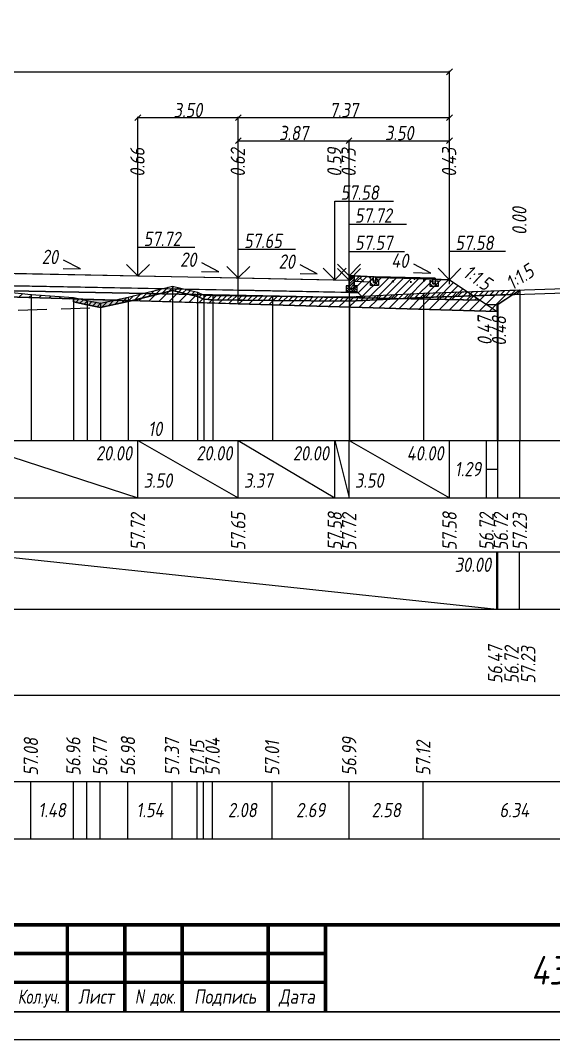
# Model space of a CAD drawing. Extents: x -717 to 1451, y -133302 to 233.
# Drawn here: x 211.7 to 304.7, y -73437.4 to -73259.8 of the extents above; entities that cross this region are included whole.
import ezdxf
from ezdxf.enums import TextEntityAlignment as Align

# ---------------------------------------------------------------- set-up
doc = ezdxf.new("R2010")
doc.units = 0
doc.linetypes.add('штриховая', pattern=[0.75, 0.5, -0.25])
for name, color, linetype in [('Зарамочное оформление', 7, 'Continuous'), ('Интерполированный поперечник', 2, 'Continuous'), ('КОД_399', 252, 'Continuous'), ('Код_510', 7, 'Continuous'), ('Код_514', 1, 'Continuous'), ('Код_516', 1, 'Continuous'), ('Контур_0', 7, 'Continuous'), ('Контур_2564', 7, 'Continuous'), ('Контур_2660', 7, 'Continuous'), ('Контур_2665', 7, 'Continuous'), ('Контур_508', 7, 'Continuous'), ('Контур_512', 7, 'Continuous'), ('Контур_513', 7, 'Continuous'), ('Красный поперечник', 1, 'Continuous'), ('Объём_2564', 7, 'Continuous'), ('Объём_2650', 7, 'Continuous'), ('Объём_2660', 7, 'Continuous'), ('Объём_2662', 7, 'Continuous'), ('Объём_2663', 7, 'Continuous'), ('Объём_2664', 7, 'Continuous'), ('Объём_2665', 7, 'Continuous'), ('Объём_2666', 7, 'Continuous'), ('Объём_2667', 7, 'Continuous'), ('Объём_2668', 7, 'Continuous'), ('Объём_2669', 7, 'Continuous'), ('Объём_2675', 7, 'Continuous'), ('Откосы', 7, 'Continuous'), ('Отметки покрытия', 7, 'Continuous'), ('Рабочие отметки', 7, 'Continuous'), ('Слои выравнивания', 7, 'Continuous'), ('Таблица', 7, 'Continuous'), ('Уклоны проезжей части', 7, 'Continuous'), ('Черный поперечник', 3, 'Continuous')]:
    doc.layers.add(name, color=color, linetype=linetype)
for name, color, linetype, true_color in [('Контур_2540', 2, 'Continuous', 0xffff00), ('Контур_2560', 2, 'Continuous', 0xffff00), ('Контур_2561', 7, 'Continuous', 0xff8040), ('Контур_2562', 3, 'Continuous', 0x00ff00), ('Контур_2563', 7, 'Continuous', 0xff8000), ('Контур_2570', 7, 'Continuous', 0x80ff00), ('Контур_2736', 4, 'Continuous', 0x00ffff), ('Контур_2737', 4, 'Continuous', 0x00ffff), ('Контур_2738', 4, 'Continuous', 0x00ffff), ('Контур_2739', 4, 'Continuous', 0x00ffff), ('Контур_2741', 4, 'Continuous', 0x00ffff), ('Контур_2742', 4, 'Continuous', 0x00ffff), ('Контур_2743', 4, 'Continuous', 0x00ffff), ('Контур_2744', 7, 'Continuous', 0xa4ffff), ('Контур_2745', 7, 'Continuous', 0xa4ffff), ('Контур_2747', 4, 'Continuous', 0x00ffff), ('Контур_2748', 4, 'Continuous', 0x00ffff), ('Контур_2749', 4, 'Continuous', 0x00ffff), ('Контур_2750', 4, 'Continuous', 0x00ffff), ('Контур_2751', 4, 'Continuous', 0x00ffff), ('Контур_2752', 4, 'Continuous', 0x00ffff), ('Контур_402', 7, 'Continuous', 0xff6464), ('Контур_705', 4, 'Continuous', 0x00ffff), ('Контур_707', 4, 'Continuous', 0x00ffff), ('Контур_720', 131, 'Continuous', 0xaaffff), ('Объём_2500', 7, 'Continuous', 0xc0c0c0), ('Объём_2520', 7, 'Continuous', 0x80ffff), ('Объём_2540', 2, 'Continuous', 0xffff00), ('Объём_2560', 2, 'Continuous', 0xffff00), ('Объём_2561', 7, 'Continuous', 0xff8040), ('Объём_2562', 3, 'Continuous', 0x00ff00), ('Объём_2563', 7, 'Continuous', 0xff8000), ('Объём_2570', 7, 'Continuous', 0x80ff00), ('Объём_2600', 7, 'Continuous', 0x808000), ('Объём_2746', 2, 'Continuous', 0xffff00)]:
    doc.layers.add(name, color=color, linetype=linetype, true_color=true_color)
doc.styles.get("Standard").update_dxf_attribs({"font": 'txt', "height": 2.5})
doc.styles.add('М', font='romand.shx', dxfattribs={"width": 0.8, "oblique": 10, "height": 2.5})
doc.dimstyles.get("Standard").update_dxf_attribs({"dimtxt": 0.18, "dimasz": 0.18, "dimexe": 0.18, "dimexo": 0.0625, "dimgap": 0.09, "dimtad": 0, "dimtih": 1, "dimtoh": 1, "dimdec": 4, "dimzin": 0, "dimdsep": 46, "dimtxsty": 'Standard', "dimcen": 0.09, "dimadec": 0, "dimazin": 0, "dimtfac": 1, "dimtdec": 4, "dimtofl": 0, "dimtmove": 0, "dimatfit": 3, "dimfxl": 1, "dimtolj": 1, "dimtzin": 0, "dimarcsym": 0})

# ---------------------------------------------------------------- blocks, each defined once
blk = doc.blocks.new('Штамп')
at = {"linetype": 'Continuous'}
blk.add_wipeout([(199.95, -411.25), (384.95, -411.25), (384.95, -426.25), (199.95, -426.25)], dxfattribs=at).dxf.layer = 'Зарамочное оформление'
at = {"layer": 'Зарамочное оформление', "linetype": 'Continuous', "lineweight": -3, "const_width": 0.6, "flags": 128}
for points in [[(199.95, -426.25), (199.95, -411.25), (384.95, -411.25)], [(209.95, -411.25), (209.95, -426.25)], [(219.95, -411.25), (219.95, -426.25)], [(229.95, -411.25), (229.95, -426.25)], [(239.95, -411.25), (239.95, -426.25)], [(254.95, -411.25), (254.95, -426.25)], [(264.95, -411.25), (264.95, -426.25)], [(374.95, -411.25), (374.95, -426.25)], [(199.95, -416.25), (264.95, -416.25)], [(374.95, -418.25), (384.95, -418.25)], [(199.95, -421.25), (264.95, -421.25)]]:
    blk.add_lwpolyline(points, dxfattribs=at)
at = {"linetype": 'Continuous', "insert": (319.95, -419.17), "char_height": 5, "width": 110, "attachment_point": 5, "style": 'М'}
blk.add_mtext('{\\Q10;\\W0.8;43/23-Р-ЗП2-1}', dxfattribs=at)
at = {"layer": 'Зарамочное оформление', "linetype": 'Continuous', "style": 'М', "oblique": 10}
for s, width, p in [('Лист', 0.8, (379.95, -414.66)), ('Изм.', 0.8, (204.95, -423.75)), ('Кол.уч.', 0.7, (214.95, -423.75)), ('Лист', 0.8, (224.95, -423.75)), ('N док.', 0.7, (235.28, -423.75)), ('Подпись', 0.8, (247.45, -423.75)), ('Дата', 0.8, (259.95, -423.75))]:
    blk.add_text(s, height=2.5, dxfattribs=dict(at, width=width)).set_placement(p, align=Align.MIDDLE_CENTER)
blk = doc.blocks.new('шифр')
blk.add_blockref('Штамп', (0, -73066))
blk = doc.blocks.new('_Oblique')
at = {"color": 0, "linetype": 'ByBlock', "lineweight": -2}
blk.add_line((-0.5, -0.5), (0.5, 0.5), dxfattribs=at)
blk = doc.blocks.new('*D3474')
at = {"color": 0, "lineweight": -2, "transparency": 16777216}
for p, q in [((269.06, -73305.07), (269.06, -73280.6)), ((269.06, -73280.78), (286.56, -73280.78)), ((286.56, -73305.02), (286.56, -73280.6))]:
    blk.add_line(p, q, dxfattribs=at)
at = {"layer": 'Defpoints', "color": 0, "transparency": 16777216}
for p in [(286.56, -73280.78), (269.06, -73305.13), (286.56, -73305.08)]:
    blk.add_point(p, dxfattribs=at)
at = {"color": 0, "lineweight": -2, "transparency": 16777216, "rotation": 180}
blk.add_blockref('_Oblique', (269.06, -73280.78), dxfattribs=at)
at = {"color": 0, "lineweight": -2, "transparency": 16777216}
blk.add_blockref('_Oblique', (286.56, -73280.78), dxfattribs=at)
at = {"color": 0, "transparency": 16777216, "insert": (277.81, -73279.44), "char_height": 2.5, "width": 9.5833, "attachment_point": 5, "style": 'М'}
blk.add_mtext('\\A1;3.50', dxfattribs=at)
blk = doc.blocks.new('*D3476')
at = {"color": 0, "lineweight": -2, "transparency": 16777216}
for p, q in [((249.73, -73304.68), (249.73, -73280.6)), ((249.73, -73280.78), (269.06, -73280.78)), ((269.06, -73305.07), (269.06, -73280.6))]:
    blk.add_line(p, q, dxfattribs=at)
at = {"layer": 'Defpoints', "color": 0, "transparency": 16777216}
for p in [(269.06, -73280.78), (249.73, -73304.74), (269.06, -73305.13)]:
    blk.add_point(p, dxfattribs=at)
at = {"color": 0, "lineweight": -2, "transparency": 16777216, "rotation": 180}
blk.add_blockref('_Oblique', (249.73, -73280.78), dxfattribs=at)
at = {"color": 0, "lineweight": -2, "transparency": 16777216}
blk.add_blockref('_Oblique', (269.06, -73280.78), dxfattribs=at)
at = {"color": 0, "transparency": 16777216, "insert": (259.4, -73279.44), "char_height": 2.5, "width": 10, "attachment_point": 5, "style": 'М'}
blk.add_mtext('\\A1;3.87', dxfattribs=at)
blk = doc.blocks.new('*D3478')
at = {"color": 0, "lineweight": -2, "transparency": 16777216}
for p, q in [((232.23, -73304.33), (232.23, -73276.6)), ((249.73, -73276.78), (232.23, -73276.78)), ((249.73, -73304.68), (249.73, -73276.6))]:
    blk.add_line(p, q, dxfattribs=at)
at = {"layer": 'Defpoints', "color": 0, "transparency": 16777216}
for p in [(232.23, -73276.78), (232.23, -73304.39), (249.73, -73304.74)]:
    blk.add_point(p, dxfattribs=at)
at = {"color": 0, "lineweight": -2, "transparency": 16777216, "rotation": 180}
blk.add_blockref('_Oblique', (232.23, -73276.78), dxfattribs=at)
at = {"color": 0, "lineweight": -2, "transparency": 16777216}
blk.add_blockref('_Oblique', (249.73, -73276.78), dxfattribs=at)
at = {"color": 0, "transparency": 16777216, "insert": (240.98, -73275.44), "char_height": 2.5, "width": 9.5833, "attachment_point": 5, "style": 'М'}
blk.add_mtext('\\A1;3.50', dxfattribs=at)
blk = doc.blocks.new('*D3479')
at = {"color": 0, "lineweight": -2, "transparency": 16777216}
for p, q in [((249.73, -73304.68), (249.73, -73276.6)), ((286.56, -73276.78), (249.73, -73276.78)), ((286.56, -73305.77), (286.56, -73276.6))]:
    blk.add_line(p, q, dxfattribs=at)
at = {"layer": 'Defpoints', "color": 0, "transparency": 16777216}
for p in [(249.73, -73276.78), (249.73, -73304.74), (286.56, -73305.83)]:
    blk.add_point(p, dxfattribs=at)
at = {"color": 0, "lineweight": -2, "transparency": 16777216, "rotation": 180}
blk.add_blockref('_Oblique', (249.73, -73276.78), dxfattribs=at)
at = {"color": 0, "lineweight": -2, "transparency": 16777216}
blk.add_blockref('_Oblique', (286.56, -73276.78), dxfattribs=at)
at = {"color": 0, "transparency": 16777216, "insert": (268.15, -73275.44), "char_height": 2.5, "width": 10, "attachment_point": 5, "style": 'М'}
blk.add_mtext('\\A1;7.37', dxfattribs=at)
blk = doc.blocks.new('*D3481')
at = {"color": 0, "lineweight": -2, "transparency": 16777216}
for p, q in [((115.73, -73305.78), (115.73, -73268.6)), ((115.73, -73268.78), (286.56, -73268.78)), ((286.56, -73305.77), (286.56, -73268.6))]:
    blk.add_line(p, q, dxfattribs=at)
at = {"layer": 'Defpoints', "color": 0, "transparency": 16777216}
for p in [(286.56, -73268.78), (115.73, -73305.84), (286.56, -73305.83)]:
    blk.add_point(p, dxfattribs=at)
at = {"color": 0, "lineweight": -2, "transparency": 16777216, "rotation": 180}
blk.add_blockref('_Oblique', (115.73, -73268.78), dxfattribs=at)
at = {"color": 0, "lineweight": -2, "transparency": 16777216}
blk.add_blockref('_Oblique', (286.56, -73268.78), dxfattribs=at)
at = {"color": 0, "transparency": 16777216, "insert": (201.15, -73267.44), "char_height": 2.5, "width": 11.6667, "attachment_point": 5, "style": 'М'}
blk.add_mtext('\\A1;34.17', dxfattribs=at)
blk = doc.blocks.new('БР100.30.18')
at = {"linetype": 'Continuous', "lineweight": 13}
h = blk.add_hatch(dxfattribs=at)
h.set_pattern_fill('ANSI35', scale=5)
h.set_pattern_definition([(45, (-1504.996, -4799.2297), (-0.88388348, 0.88388348), []), (45, (-1504.1121, -4799.2297), (-0.88388348, 0.88388348), [1.5625, -0.3125, 0, -0.3125])])
h.paths.add_polyline_path([(0.3, 3.47), (1.8, 3.47), (1.8, -1.03), (0, -1.03), (0, 1.97)])
h = blk.add_hatch(dxfattribs=at)
h.set_pattern_fill('ANSI35', scale=5, angle=90)
h.set_pattern_definition([(135, (-1504.996, -4800.7297), (-0.88388348, -0.88388348), []), (135, (-1504.996, -4799.8458), (-0.88388348, -0.88388348), [1.5625, -0.3125, 0, -0.3125])])
h.paths.add_polyline_path([(-1, -0.03), (0, -0.03), (0, -1.03), (1.8, -1.03), (1.8, -0.03), (2.8, -0.03), (2.8, -2.03), (-1, -2.03)])
at = {"color": 7, "lineweight": 30}
blk.add_lwpolyline([(1.8, -1.03), (0, -1.03), (0, 1.97), (0.3, 3.47), (1.8, 3.47)], close=True, dxfattribs=at)
at = {"linetype": 'Continuous'}
blk.add_lwpolyline([(0, -0.03), (-1, -0.03), (-1, -2.03), (2.8, -2.03), (2.8, -0.03), (1.8, -0.03)], dxfattribs=at)

msp = doc.modelspace()

# ---------------------------------------------------------------- linework, layer by layer
at = {"flags": 128}
msp.add_lwpolyline([(-30.054, -73437.421), (389.946, -73437.421), (389.946, -73140.421), (-30.054, -73140.421)], close=True, dxfattribs=at)
at = {"const_width": 0.6, "flags": 128}
msp.add_lwpolyline([(-10.054, -73432.421), (384.946, -73432.421), (384.946, -73145.421), (-10.054, -73145.421)], close=True, dxfattribs=at)

# ---------------------------------------------------------------- next in the draw order: block references
msp.add_blockref('шифр', (0, 59.829))

# ---------------------------------------------------------------- next in the draw order: hatches: boundary and pattern name
at = {"linetype": 'Continuous'}
h = msp.add_hatch(dxfattribs=at)
h.set_pattern_fill('AR-HBONE', color=253, scale=0.3)
h.set_pattern_definition([(45, (-26.0073, -79110.3502), (0, 1.69705627), [3.6, -1.2]), (135, (-25.1588, -79109.5017), (1e-16, 1.69705627), [3.6, -1.2])])
h.paths.add_polyline_path([(273.686, -73304.501), (273.686, -73305.501), (273.686, -73305.501)])
h.paths.add_polyline_path([(269.965, -73304.352), (273.286, -73304.501), (273.286, -73305.001), (272.786, -73305.001), (272.786, -73305.379), (269.964, -73305.253)])
at = {"linetype": 'Continuous', "lineweight": 13}
h = msp.add_hatch(dxfattribs=at)
h.set_pattern_fill('ANSI35', scale=5, angle=90)
h.set_pattern_definition([(135, (-1594.3981, -7576.8727), (-0.883883476, -0.883883476), []), (135, (-1594.3981, -7575.9888), (-0.883883476, -0.883883476), [1.5625, -0.3125, 0, -0.3125])])
h.paths.add_polyline_path([(272.786, -73305.001), (273.285, -73305.001), (273.286, -73305.501), (273.686, -73305.501), (273.686, -73305.001), (274.186, -73305.001), (274.186, -73306.001), (272.786, -73306.001)])
at = {"linetype": 'Continuous'}
h = msp.add_hatch(dxfattribs=at)
h.set_pattern_fill('ANSI31', color=256, scale=15, angle=45, style=0)
h.set_pattern_definition([(90, (-1638.4435, -78258.1317), (-1.875, 3e-16), [])])
h.paths.add_polyline_path([(283.681, -73304.707), (273.686, -73304.501), (273.686, -73304.701), (283.681, -73304.899)])
at = {"linetype": 'Continuous', "lineweight": 13}
h = msp.add_hatch(dxfattribs=at)
h.set_pattern_fill('ANSI35', scale=5, angle=90)
h.set_pattern_definition([(135, (-1584.0026, -7577.0788), (-0.883883476, -0.883883476), []), (135, (-1584.0026, -7576.1949), (-0.883883476, -0.883883476), [1.5625, -0.3125, 0, -0.3125])])
h.paths.add_polyline_path([(283.181, -73305.207), (283.681, -73305.207), (283.681, -73305.707), (284.081, -73305.707), (284.081, -73305.207), (284.581, -73305.207), (284.581, -73306.207), (283.181, -73306.207)])
at = {"layer": 'КОД_399'}
h = msp.add_hatch(dxfattribs=at)
h.set_pattern_fill('AR-CONC', scale=0.7, angle=45, style=0)
h.set_pattern_definition([(95, (-1638.5255, -78258.221), (3.860864, 3.2396496), [0.525, -5.775]), (40, (-1638.5255, -78258.221), (-4.409945, 3.036377), [0.42, -4.62]), (145.45144, (-1638.204, -78257.951), (-0.549081, 6.2760265), [0.4461813, -4.907995]), (91.1842, (-1639.5155, -78257.231), (6.101854, 4.4632964), [0.7875, -8.6625]), (141.63564, (-1639.007, -78256.859), (-0.1953, 9.447982), [0.669272, -7.361996]), (36.18416, (-1639.5155, -78257.231), (-0.1953, 9.447982), [0.63, -6.93]), (66, (-1638.773, -78256.9835), (4.947401, 0.9616773), [0.525, -5.775]), (11, (-1638.773, -78256.9835), (-2.38496, 4.793659), [0.42, -4.62]), (116.45144, (-1638.3607, -78256.9033), (2.562441, 5.7553363), [0.4461813, -4.907995]), (82.5, (-1638.5255, -78258.221), (-1.5875523, 1.7079287), [0, -4.564, 0, -4.69, 0, -4.6375]), (52.5, (-1638.5255, -78258.221), (-0.6501106, 3.2543661), [0, -2.674, 0, -4.459, 0, -1.7675]), (12.5, (-1639.6293, -78259.3247), (2.7539272, 2.5306453), [0, -1.75, 0, -5.46, 0, -7.245]), (2.5, (-1640.1243, -78259.8197), (2.3911299, 3.3821186), [0, -2.275, 0, -3.626, 0, -5.145])])
h.paths.add_polyline_path([(283.181, -73305.207), (283.681, -73305.207), (283.681, -73304.899), (273.686, -73304.701), (273.686, -73305.001), (274.186, -73305.001), (274.186, -73305.461), (283.181, -73305.639)])
at = {"layer": 'Объём_2563'}
h = msp.add_hatch(dxfattribs=at)
h.set_pattern_fill('ANSI31', color=256, scale=0.3)
h.paths.add_polyline_path([(130.813, -73308.178), (110.396, -73308.586), (115.731, -73305.029), (118.214, -73304.72), (118.214, -73305.22), (117.714, -73305.22), (117.714, -73306.22), (119.114, -73306.22), (119.114, -73305.65), (128.11, -73305.472), (128.11, -73306.014), (129.51, -73306.014), (129.51, -73305.393), (132.331, -73305.266), (132.332, -73306.08), (131.832, -73306.081), (131.833, -73307.081), (133.231, -73307.081), (133.231, -73307.229), (131.731, -73307.259)])
h.paths.add_polyline_path([(271.483, -73308.164), (270.564, -73307.246), (269.064, -73307.216), (269.064, -73304.316), (286.564, -73305.016), (291.899, -73308.573)])
at = {"layer": 'Объём_2570'}
h = msp.add_hatch(dxfattribs=at)
h.set_pattern_fill('ANSI31', color=256, scale=0.2)
h.paths.add_polyline_path([(129.331, -73309.678), (119.558, -73312.148), (113.944, -73313.75), (112.321, -73313.562), (109.124, -73312.854), (105, -73312.933), (105, -73312.183), (109.124, -73312.104), (112.321, -73312.812), (113.944, -73313), (119.558, -73311.398), (129.331, -73308.928)])
h.paths.add_polyline_path([(298.821, -73307.533), (282.047, -73308.08), (269.127, -73308.736), (255.696, -73308.631), (245.318, -73308.484), (243.725, -73308.417), (242.613, -73307.933), (238.241, -73306.856), (230.565, -73308.81), (225.688, -73309.819), (223.374, -73309.385), (221.036, -73308.869), (221.036, -73308.119), (223.374, -73308.635), (225.688, -73309.069), (230.565, -73308.06), (238.241, -73306.106), (242.613, -73307.183), (243.725, -73307.667), (245.318, -73307.734), (255.696, -73307.881), (269.127, -73307.986), (282.047, -73307.33), (298.821, -73306.783)])
at = {"layer": 'Объём_2600'}
h = msp.add_hatch(dxfattribs=at)
h.set_pattern_fill('ANSI31', color=6, scale=0.4)
h.paths.add_polyline_path([(136.253, -73308.048), (142.972, -73307.296), (142.972, -73309.52), (128.205, -73309.963), (129.331, -73309.678), (129.331, -73308.928)])
h.paths.add_polyline_path([(221.036, -73308.351), (201.481, -73307.764), (201.481, -73306.951), (209.178, -73307.101), (213.635, -73307.564), (221.036, -73308.119)])
h.paths.add_polyline_path([(295.018, -73309.318), (294.89, -73309.318), (294.89, -73310.567), (231.172, -73308.655), (238.241, -73306.856), (242.613, -73307.933), (243.725, -73308.417), (245.318, -73308.484), (255.696, -73308.631), (269.127, -73308.736), (282.047, -73308.08), (297.638, -73307.572)])
h = msp.add_hatch(dxfattribs=at)
h.set_pattern_fill('HONEY', color=5, scale=0.3)
h.paths.add_polyline_path([(119.558, -73312.148), (113.944, -73313.75), (112.321, -73313.562), (109.124, -73312.854), (105, -73312.933), (105, -73312.183), (107.395, -73310.587), (128.205, -73309.963)])
h.paths.add_polyline_path([(230.565, -73308.81), (225.688, -73309.819), (223.374, -73309.385), (221.036, -73308.869), (221.036, -73308.351), (231.172, -73308.655)])

# ---------------------------------------------------------------- next in the draw order: linework, layer by layer
for points in [[(273.286, -73304.501), (269.965, -73304.352), (269.964, -73305.253), (272.786, -73305.379), (272.786, -73305.001), (273.286, -73305.001), (273.286, -73304.501)], [(273.686, -73305.001), (274.186, -73305.001), (274.186, -73306.001), (272.786, -73306.001), (272.786, -73305.001), (273.286, -73305.001), (273.286, -73305.501), (273.686, -73305.501), (273.686, -73305.001)], [(273.286, -73304.501), (273.686, -73304.501), (273.686, -73305.501), (273.286, -73305.501), (273.286, -73304.501)], [(284.081, -73304.707), (273.686, -73304.501)], [(283.681, -73304.899), (273.686, -73304.701)], [(284.081, -73305.207), (284.581, -73305.207), (284.581, -73306.207), (283.181, -73306.207), (283.181, -73305.207), (283.681, -73305.207), (283.681, -73305.707), (284.081, -73305.707), (284.081, -73305.207)], [(283.681, -73304.707), (284.081, -73304.707), (284.081, -73305.707), (283.681, -73305.707), (283.681, -73304.707)]]:
    msp.add_lwpolyline(points)
at = {"layer": 'Интерполированный поперечник', "linetype": 'штриховая', "ltscale": 10, "flags": 128}
msp.add_lwpolyline([(113.944, -73313.75), (225.688, -73309.819)], dxfattribs=at)
at = {"layer": 'Код_510'}
for p, q in [((213.581, -73402.421), (213.581, -73392.421)), ((220.981, -73402.421), (220.981, -73392.421)), ((223.32, -73402.421), (223.32, -73392.421)), ((225.633, -73402.421), (225.633, -73392.421)), ((230.51, -73402.421), (230.51, -73392.421)), ((238.187, -73402.421), (238.187, -73392.421)), ((242.559, -73402.421), (242.559, -73392.421)), ((243.671, -73402.421), (243.671, -73392.421)), ((245.264, -73402.421), (245.264, -73392.421)), ((255.641, -73402.421), (255.641, -73392.421)), ((269.073, -73402.421), (269.073, -73392.421)), ((281.992, -73402.421), (281.992, -73392.421))]:
    msp.add_line(p, q, dxfattribs=at)
at = {"layer": 'Код_514'}
for p, q in [((201.481, -73333), (232.231, -73343)), ((232.231, -73343), (232.231, -73333)), ((232.231, -73333), (249.731, -73343)), ((249.731, -73343), (249.731, -73333)), ((249.731, -73333), (266.564, -73343)), ((266.564, -73343), (266.564, -73333)), ((266.564, -73333), (269.064, -73343)), ((269.064, -73343), (269.064, -73333)), ((269.064, -73343), (269.064, -73333)), ((269.064, -73333), (286.564, -73343)), ((286.564, -73343), (286.564, -73333)), ((293.018, -73343), (293.018, -73333)), ((295.018, -73343), (295.018, -73333)), ((298.821, -73343), (298.821, -73333)), ((293.018, -73338), (295.018, -73338))]:
    msp.add_line(p, q, dxfattribs=at)
at = {"layer": 'Код_516'}
for p, q in [((201.427, -73352.421), (294.836, -73362.421)), ((294.836, -73362.421), (294.836, -73352.421)), ((294.836, -73362.421), (294.836, -73352.421)), ((294.964, -73362.421), (294.964, -73352.421)), ((298.767, -73362.421), (298.767, -73352.421)), ((294.836, -73357.421), (294.964, -73357.421))]:
    msp.add_line(p, q, dxfattribs=at)
at = {"layer": 'Контур_0', "color": 250, "flags": 128}
for points in [[(266.564, -73307.166), (201.481, -73305.864), (201.481, -73303.714), (269.064, -73305.066), (269.064, -73307.216), (266.564, -73307.166), (266.564, -73307.166)], [(232.231, -73306.479), (270.564, -73307.246), (271.483, -73308.164), (201.481, -73306.764), (201.481, -73305.864), (232.231, -73306.479), (232.231, -73306.479)]]:
    msp.add_lwpolyline(points, dxfattribs=at)
at = {"layer": 'Контур_0', "flags": 128}
msp.add_lwpolyline([(269.064, -73307.216), (270.564, -73307.246), (271.483, -73308.164), (291.899, -73308.573)], dxfattribs=at)
at = {"layer": 'Контур_2540', "flags": 128}
msp.add_lwpolyline([(291.61, -73310.468), (201.481, -73307.764), (201.481, -73306.764), (291.899, -73308.573), (294.89, -73310.567), (291.61, -73310.468), (291.61, -73310.468)], dxfattribs=at)
at = {"layer": 'Контур_2560', "flags": 128}
msp.add_lwpolyline([(269.064, -73304.316), (286.564, -73305.016), (286.564, -73305.016), (286.564, -73305.016)], dxfattribs=at)
at = {"layer": 'Контур_2561', "flags": 128}
msp.add_lwpolyline([(269.064, -73304.316), (269.064, -73304.316), (286.564, -73305.016), (286.564, -73305.016), (269.064, -73304.316)], dxfattribs=at)
at = {"layer": 'Контур_2562', "flags": 128}
msp.add_lwpolyline([(286.564, -73305.016), (286.564, -73305.016), (286.564, -73305.016), (286.564, -73305.016), (286.564, -73305.016)], dxfattribs=at)
at = {"layer": 'Контур_2563', "flags": 128}
msp.add_lwpolyline([(271.483, -73308.164), (270.564, -73307.246), (269.064, -73307.216), (269.064, -73304.316), (286.564, -73305.016), (291.899, -73308.573), (271.483, -73308.164), (271.483, -73308.164)], dxfattribs=at)
at = {"layer": 'Контур_2564', "flags": 128}
msp.add_lwpolyline([(269.064, -73304.316), (286.564, -73305.016)], dxfattribs=at)
at = {"layer": 'Контур_2570', "flags": 128}
msp.add_lwpolyline([(209.178, -73307.101), (213.635, -73307.564), (221.036, -73308.119), (221.036, -73308.869), (223.374, -73309.385), (225.688, -73309.819), (230.565, -73308.81), (238.241, -73306.856), (242.613, -73307.933), (243.725, -73308.417), (245.318, -73308.484), (255.696, -73308.631), (269.127, -73308.736), (282.047, -73308.08), (313.765, -73307.046)], dxfattribs=at)
at = {"layer": 'Контур_2660', "flags": 128}
msp.add_lwpolyline([(201.481, -73307.764), (294.89, -73310.567)], dxfattribs=at)
at = {"layer": 'Контур_2665', "flags": 128}
msp.add_lwpolyline([(286.564, -73305.016), (286.564, -73305.016)], dxfattribs=at)
at = {"layer": 'Контур_2736', "flags": 128}
msp.add_lwpolyline([(289.663, -73307.081), (293.018, -73309.318)], dxfattribs=at)
at = {"layer": 'Контур_2737', "flags": 128}
msp.add_lwpolyline([(289.663, -73307.081), (289.663, -73307.081)], dxfattribs=at)
at = {"layer": 'Контур_2738', "flags": 128}
msp.add_lwpolyline([(289.663, -73307.081), (289.663, -73307.081)], dxfattribs=at)
at = {"layer": 'Контур_2739', "flags": 128}
msp.add_lwpolyline([(289.663, -73307.081), (289.663, -73307.081)], dxfattribs=at)
at = {"layer": 'Контур_2741', "flags": 128}
msp.add_lwpolyline([(298.821, -73306.783), (298.821, -73306.783)], dxfattribs=at)
at = {"layer": 'Контур_2742', "flags": 128}
msp.add_lwpolyline([(298.821, -73306.783), (298.821, -73306.783)], dxfattribs=at)
at = {"layer": 'Контур_2743', "flags": 128}
msp.add_lwpolyline([(298.821, -73306.783), (298.821, -73306.783)], dxfattribs=at)
at = {"layer": 'Контур_2744', "flags": 128}
msp.add_lwpolyline([(298.821, -73306.783), (298.821, -73306.783)], dxfattribs=at)
msp.add_lwpolyline([(298.821, -73306.783), (298.821, -73306.783)], dxfattribs=at)
msp.add_lwpolyline([(298.821, -73306.783), (298.821, -73306.783)], dxfattribs=at)
msp.add_lwpolyline([(298.821, -73306.783), (298.821, -73306.783)], dxfattribs=at)
msp.add_lwpolyline([(298.821, -73306.783), (298.821, -73306.783)], dxfattribs=at)
msp.add_lwpolyline([(298.821, -73306.783), (298.821, -73306.783)], dxfattribs=at)
at = {"layer": 'Контур_2745', "flags": 128}
msp.add_lwpolyline([(289.663, -73307.081), (289.663, -73307.081)], dxfattribs=at)
msp.add_lwpolyline([(289.663, -73307.081), (289.663, -73307.081)], dxfattribs=at)
msp.add_lwpolyline([(289.663, -73307.081), (289.663, -73307.081)], dxfattribs=at)
msp.add_lwpolyline([(289.663, -73307.081), (289.663, -73307.081)], dxfattribs=at)
msp.add_lwpolyline([(289.663, -73307.081), (289.663, -73307.081)], dxfattribs=at)
msp.add_lwpolyline([(289.663, -73307.081), (289.663, -73307.081)], dxfattribs=at)
at = {"layer": 'Контур_2747', "flags": 128}
msp.add_lwpolyline([(289.663, -73307.081), (289.663, -73307.081)], dxfattribs=at)
at = {"layer": 'Контур_2748', "flags": 128}
msp.add_lwpolyline([(289.663, -73307.081), (289.663, -73307.081)], dxfattribs=at)
at = {"layer": 'Контур_2749', "flags": 128}
msp.add_lwpolyline([(289.663, -73307.081), (289.663, -73307.081)], dxfattribs=at)
at = {"layer": 'Контур_2750', "flags": 128}
msp.add_lwpolyline([(298.821, -73306.783), (298.821, -73306.783)], dxfattribs=at)
at = {"layer": 'Контур_2751', "flags": 128}
msp.add_lwpolyline([(298.821, -73306.783), (298.821, -73306.783)], dxfattribs=at)
at = {"layer": 'Контур_2752', "flags": 128}
msp.add_lwpolyline([(298.821, -73306.783), (298.821, -73306.783)], dxfattribs=at)
at = {"layer": 'Контур_402', "flags": 128}
msp.add_lwpolyline([(107.395, -73310.587), (142.972, -73309.52), (142.972, -73307.296), (162.472, -73306.835), (172.959, -73306.535), (176.738, -73306.459), (190.756, -73306.742), (201.481, -73306.951), (201.481, -73307.764), (294.89, -73310.567)], dxfattribs=at)
at = {"layer": 'Контур_508', "flags": 128}
msp.add_lwpolyline([(105, -73312.183), (107.395, -73310.587), (142.972, -73309.52), (142.972, -73307.296), (162.472, -73306.835), (172.959, -73306.535), (176.738, -73306.459), (190.756, -73306.742), (201.481, -73306.951), (201.481, -73307.764), (294.89, -73310.567), (294.89, -73309.318), (295.018, -73309.318), (298.821, -73306.783)], dxfattribs=at)
at = {"layer": 'Контур_512', "flags": 128}
msp.add_lwpolyline([(201.481, -73307.764), (294.89, -73310.567), (294.89, -73309.318), (295.018, -73309.318), (298.821, -73306.783)], dxfattribs=at)
at = {"layer": 'Контур_513', "flags": 128}
msp.add_lwpolyline([(105, -73312.183), (107.395, -73310.587), (142.972, -73309.52), (142.972, -73307.296), (162.472, -73306.835), (172.959, -73306.535), (176.738, -73306.459), (190.756, -73306.742), (201.481, -73306.951), (201.481, -73307.764), (294.89, -73310.567), (294.89, -73309.318), (295.018, -73309.318), (298.821, -73306.783)], dxfattribs=at)
at = {"layer": 'Контур_705', "flags": 128}
msp.add_lwpolyline([(289.663, -73307.081), (289.663, -73307.081)], dxfattribs=at)
at = {"layer": 'Контур_707', "flags": 128}
msp.add_lwpolyline([(295.018, -73309.318), (298.821, -73306.783)], dxfattribs=at)
at = {"layer": 'Контур_720', "flags": 128}
msp.add_lwpolyline([(293.018, -73309.318), (295.018, -73309.318)], dxfattribs=at)
at = {"layer": 'Красный поперечник'}
for p, q in [((201.481, -73303.714), (232.231, -73304.329)), ((232.231, -73304.329), (249.731, -73304.679)), ((249.731, -73304.679), (266.564, -73305.016)), ((266.564, -73305.016), (269.064, -73305.066)), ((269.064, -73304.316), (286.564, -73305.016)), ((286.564, -73305.016), (293.018, -73309.318)), ((295.018, -73309.318), (298.821, -73306.783)), ((298.821, -73306.783), (298.821, -73333)), ((293.018, -73309.318), (295.018, -73309.318)), ((294.89, -73309.318), (294.89, -73333)), ((295.018, -73309.318), (295.018, -73333)), ((294.89, -73310.567), (294.89, -73333))]:
    msp.add_line(p, q, dxfattribs=at)
at = {"layer": 'Объём_2500', "color": 250, "flags": 128}
for points in [[(266.564, -73307.166), (201.481, -73305.864), (201.481, -73303.714), (269.064, -73305.066), (269.064, -73307.216), (266.564, -73307.166), (266.564, -73307.166)], [(249.731, -73304.679), (269.064, -73305.066), (269.064, -73307.216), (266.564, -73307.166), (266.564, -73307.166), (266.564, -73307.166), (249.731, -73306.829), (249.731, -73304.679)]]:
    msp.add_lwpolyline(points, dxfattribs=at)
at = {"layer": 'Объём_2520', "color": 250, "flags": 128}
for points in [[(232.231, -73306.479), (270.564, -73307.246), (271.483, -73308.164), (201.481, -73306.764), (201.481, -73305.864), (232.231, -73306.479), (232.231, -73306.479)], [(249.731, -73306.829), (270.564, -73307.246), (271.483, -73308.164), (249.731, -73307.729), (249.731, -73306.829)]]:
    msp.add_lwpolyline(points, dxfattribs=at)
at = {"layer": 'Объём_2540', "flags": 128}
for points in [[(291.61, -73310.468), (201.481, -73307.764), (201.481, -73306.764), (291.899, -73308.573), (294.89, -73310.567), (291.61, -73310.468), (291.61, -73310.468)], [(249.731, -73307.729), (291.899, -73308.573), (294.89, -73310.567), (291.61, -73310.468), (291.61, -73310.468), (291.61, -73310.468), (249.731, -73309.212), (249.731, -73307.729)]]:
    msp.add_lwpolyline(points, dxfattribs=at)
at = {"layer": 'Объём_2560', "flags": 128}
msp.add_lwpolyline([(269.064, -73304.316), (286.564, -73305.016), (286.564, -73305.016), (286.564, -73305.016)], dxfattribs=at)
msp.add_lwpolyline([(269.064, -73304.316), (286.564, -73305.016), (286.564, -73305.016), (286.564, -73305.016)], dxfattribs=at)
at = {"layer": 'Объём_2561', "flags": 128}
msp.add_lwpolyline([(269.064, -73304.316), (269.064, -73304.316), (286.564, -73305.016), (286.564, -73305.016), (269.064, -73304.316)], dxfattribs=at)
msp.add_lwpolyline([(269.064, -73304.316), (269.064, -73304.316), (286.564, -73305.016), (286.564, -73305.016), (269.064, -73304.316)], dxfattribs=at)
at = {"layer": 'Объём_2562', "flags": 128}
msp.add_lwpolyline([(286.564, -73305.016), (286.564, -73305.016), (286.564, -73305.016), (286.564, -73305.016), (286.564, -73305.016)], dxfattribs=at)
msp.add_lwpolyline([(286.564, -73305.016), (286.564, -73305.016), (286.564, -73305.016), (286.564, -73305.016), (286.564, -73305.016)], dxfattribs=at)
at = {"layer": 'Объём_2563', "flags": 128}
msp.add_lwpolyline([(271.483, -73308.164), (270.564, -73307.246), (269.064, -73307.216), (269.064, -73304.316), (286.564, -73305.016), (291.899, -73308.573), (271.483, -73308.164), (271.483, -73308.164)], dxfattribs=at)
msp.add_lwpolyline([(271.483, -73308.164), (270.564, -73307.246), (269.064, -73307.216), (269.064, -73304.316), (286.564, -73305.016), (291.899, -73308.573), (271.483, -73308.164), (271.483, -73308.164)], dxfattribs=at)
at = {"layer": 'Объём_2564', "flags": 128}
msp.add_lwpolyline([(269.064, -73304.316), (286.564, -73305.016)], dxfattribs=at)
msp.add_lwpolyline([(269.064, -73304.316), (286.564, -73305.016)], dxfattribs=at)
at = {"layer": 'Объём_2570', "flags": 128}
for points in [[(298.821, -73307.533), (282.047, -73308.08), (269.127, -73308.736), (255.696, -73308.631), (245.318, -73308.484), (243.725, -73308.417), (242.613, -73307.933), (238.241, -73306.856), (230.565, -73308.81), (225.688, -73309.819), (223.374, -73309.385), (221.036, -73308.869), (221.036, -73308.119), (223.374, -73308.635), (225.688, -73309.069), (230.565, -73308.06), (238.241, -73306.106), (242.613, -73307.183), (243.725, -73307.667), (245.318, -73307.734), (255.696, -73307.881), (269.127, -73307.986), (282.047, -73307.33), (298.821, -73306.783), (298.821, -73307.533), (298.821, -73307.533)], [(249.731, -73307.797), (255.696, -73307.881), (269.127, -73307.986), (282.047, -73307.33), (298.821, -73306.783), (298.821, -73307.533), (298.821, -73307.533), (298.821, -73307.533), (282.047, -73308.08), (269.127, -73308.736), (255.696, -73308.631), (249.731, -73308.547), (249.731, -73307.797)]]:
    msp.add_lwpolyline(points, dxfattribs=at)
at = {"layer": 'Объём_2600', "flags": 128}
for points in [[(297.638, -73307.572), (298.821, -73306.783), (298.821, -73307.533), (297.638, -73307.572), (297.638, -73307.572)], [(297.638, -73307.572), (298.821, -73306.783), (298.821, -73307.533), (297.638, -73307.572), (297.638, -73307.572)], [(230.565, -73308.81), (225.688, -73309.819), (223.374, -73309.385), (221.036, -73308.869), (221.036, -73308.351), (231.172, -73308.655), (230.565, -73308.81), (230.565, -73308.81)]]:
    msp.add_lwpolyline(points, dxfattribs=at)
at = {"layer": 'Объём_2650', "color": 6, "flags": 128}
for points in [[(221.036, -73308.351), (201.481, -73307.764), (201.481, -73306.951), (209.178, -73307.101), (213.635, -73307.564), (221.036, -73308.119), (221.036, -73308.351), (221.036, -73308.351)], [(295.018, -73309.318), (294.89, -73309.318), (294.89, -73310.567), (231.172, -73308.655), (238.241, -73306.856), (242.613, -73307.933), (243.725, -73308.417), (245.318, -73308.484), (255.696, -73308.631), (269.127, -73308.736), (282.047, -73308.08), (297.638, -73307.572), (295.018, -73309.318), (295.018, -73309.318)]]:
    msp.add_lwpolyline(points, dxfattribs=at)
at = {"layer": 'Объём_2650', "flags": 128}
msp.add_lwpolyline([(249.731, -73308.547), (255.696, -73308.631), (269.127, -73308.736), (282.047, -73308.08), (297.638, -73307.572), (295.018, -73309.318), (295.018, -73309.318), (295.018, -73309.318), (294.89, -73309.318), (294.89, -73310.567), (249.731, -73309.212), (249.731, -73308.547)], dxfattribs=at)
at = {"layer": 'Объём_2660', "flags": 128}
for points in [[(201.481, -73307.764), (294.89, -73310.567)], [(249.731, -73309.212), (294.89, -73310.567)]]:
    msp.add_lwpolyline(points, dxfattribs=at)
at = {"layer": 'Объём_2662', "flags": 128}
msp.add_lwpolyline([(295.018, -73309.318), (298.821, -73306.783)], dxfattribs=at)
msp.add_lwpolyline([(295.018, -73309.318), (298.821, -73306.783)], dxfattribs=at)
at = {"layer": 'Объём_2663', "flags": 128}
msp.add_lwpolyline([(293.018, -73309.318), (295.018, -73309.318)], dxfattribs=at)
msp.add_lwpolyline([(293.018, -73309.318), (295.018, -73309.318)], dxfattribs=at)
at = {"layer": 'Объём_2664', "flags": 128}
msp.add_lwpolyline([(293.018, -73309.318), (295.018, -73309.318)], dxfattribs=at)
msp.add_lwpolyline([(293.018, -73309.318), (295.018, -73309.318)], dxfattribs=at)
at = {"layer": 'Объём_2665', "flags": 128}
msp.add_lwpolyline([(286.564, -73305.016), (286.564, -73305.016)], dxfattribs=at)
msp.add_lwpolyline([(286.564, -73305.016), (286.564, -73305.016)], dxfattribs=at)
at = {"layer": 'Объём_2666', "flags": 128}
msp.add_lwpolyline([(289.663, -73307.081), (293.018, -73309.318)], dxfattribs=at)
msp.add_lwpolyline([(289.663, -73307.081), (293.018, -73309.318)], dxfattribs=at)
at = {"layer": 'Объём_2667', "flags": 128}
for points in [[(289.663, -73307.081), (289.663, -73307.081)], [(289.663, -73307.081), (289.663, -73307.081)], [(298.821, -73306.783), (298.821, -73306.783)], [(298.821, -73306.783), (298.821, -73306.783)]]:
    msp.add_lwpolyline(points, dxfattribs=at)
at = {"layer": 'Объём_2668', "flags": 128}
for points in [[(289.663, -73307.081), (289.663, -73307.081)], [(289.663, -73307.081), (289.663, -73307.081)], [(298.821, -73306.783), (298.821, -73306.783)], [(298.821, -73306.783), (298.821, -73306.783)]]:
    msp.add_lwpolyline(points, dxfattribs=at)
at = {"layer": 'Объём_2669', "flags": 128}
for points in [[(289.663, -73307.081), (289.663, -73307.081)], [(289.663, -73307.081), (289.663, -73307.081)], [(298.821, -73306.783), (298.821, -73306.783)], [(298.821, -73306.783), (298.821, -73306.783)]]:
    msp.add_lwpolyline(points, dxfattribs=at)
at = {"layer": 'Объём_2675', "flags": 128}
for points in [[(289.663, -73307.081), (289.663, -73307.081)], [(289.663, -73307.081), (289.663, -73307.081)], [(289.663, -73307.081), (289.663, -73307.081)], [(289.663, -73307.081), (289.663, -73307.081)], [(289.663, -73307.081), (289.663, -73307.081)], [(289.663, -73307.081), (289.663, -73307.081)], [(289.663, -73307.081), (289.663, -73307.081)], [(289.663, -73307.081), (289.663, -73307.081)], [(289.663, -73307.081), (289.663, -73307.081)], [(289.663, -73307.081), (289.663, -73307.081)], [(289.663, -73307.081), (289.663, -73307.081)], [(289.663, -73307.081), (289.663, -73307.081)], [(298.821, -73306.783), (298.821, -73306.783)], [(298.821, -73306.783), (298.821, -73306.783)], [(298.821, -73306.783), (298.821, -73306.783)], [(298.821, -73306.783), (298.821, -73306.783)], [(298.821, -73306.783), (298.821, -73306.783)], [(298.821, -73306.783), (298.821, -73306.783)], [(298.821, -73306.783), (298.821, -73306.783)], [(298.821, -73306.783), (298.821, -73306.783)], [(298.821, -73306.783), (298.821, -73306.783)], [(298.821, -73306.783), (298.821, -73306.783)], [(298.821, -73306.783), (298.821, -73306.783)], [(298.821, -73306.783), (298.821, -73306.783)]]:
    msp.add_lwpolyline(points, dxfattribs=at)
at = {"layer": 'Объём_2746', "flags": 128}
for points in [[(221.036, -73308.351), (209.178, -73307.995), (209.178, -73307.101), (213.635, -73307.564), (221.036, -73308.119), (221.036, -73308.351), (221.036, -73308.351)], [(293.018, -73309.318), (294.89, -73309.318), (294.89, -73310.567), (231.172, -73308.655), (238.241, -73306.856), (242.613, -73307.933), (243.725, -73308.417), (245.318, -73308.484), (255.696, -73308.631), (269.127, -73308.736), (282.047, -73308.08), (290.735, -73307.797), (293.018, -73309.318), (293.018, -73309.318)], [(249.731, -73308.547), (255.696, -73308.631), (269.127, -73308.736), (282.047, -73308.08), (290.735, -73307.797), (293.018, -73309.318), (293.018, -73309.318), (293.018, -73309.318), (294.89, -73309.318), (294.89, -73310.567), (249.731, -73309.212), (249.731, -73308.547)]]:
    msp.add_lwpolyline(points, dxfattribs=at)
at = {"layer": 'Откосы', "color": 1, "flags": 128}
for points in [[(219.226, -73303.069), (222.225, -73303.129), (219.256, -73301.569)], [(243.351, -73303.551), (246.35, -73303.611), (243.381, -73302.052)], [(260.517, -73303.895), (263.517, -73303.955), (260.547, -73302.395)], [(280.302, -73303.765), (283.3, -73303.885), (280.362, -73302.266)]]:
    msp.add_lwpolyline(points, dxfattribs=at)
at = {"layer": 'Отметки покрытия', "color": 1}
for p, q in [((266.564, -73305.016), (266.564, -73291.316)), ((266.564, -73291.316), (276.774, -73291.316)), ((269.064, -73304.316), (269.064, -73295.316)), ((269.064, -73295.316), (279.06, -73295.316)), ((232.231, -73304.329), (232.231, -73299.329)), ((232.231, -73299.329), (242.189, -73299.329)), ((249.731, -73304.679), (249.731, -73299.679)), ((249.731, -73299.679), (259.7, -73299.679)), ((269.064, -73305.066), (269.064, -73300.066)), ((269.064, -73300.066), (278.717, -73300.066)), ((286.564, -73305.016), (286.564, -73300.016)), ((286.564, -73300.016), (296.323, -73300.016)), ((232.231, -73304.329), (230.231, -73302.329)), ((232.231, -73304.329), (234.231, -73302.329)), ((249.731, -73304.679), (247.731, -73302.679)), ((249.731, -73304.679), (251.731, -73302.679)), ((266.564, -73305.016), (264.564, -73303.016)), ((266.564, -73305.016), (268.564, -73303.016)), ((269.064, -73304.316), (267.064, -73302.316)), ((269.064, -73305.066), (267.064, -73303.066)), ((269.064, -73304.316), (271.064, -73302.316)), ((269.064, -73305.066), (271.064, -73303.066)), ((286.564, -73305.016), (284.564, -73303.016)), ((286.564, -73305.016), (288.564, -73303.016))]:
    msp.add_line(p, q, dxfattribs=at)
at = {"layer": 'Слои выравнивания'}
msp.add_line((269.064, -73305.066), (269.064, -73333), dxfattribs=at)
at = {"layer": 'Таблица'}
for p, q in [((80, -73333), (323.821, -73333)), ((80, -73343), (323.821, -73343)), ((80, -73352.421), (323.821, -73352.421)), ((79.946, -73362.421), (323.767, -73362.421)), ((79.946, -73377.421), (323.767, -73377.421)), ((79.946, -73392.421), (323.767, -73392.421)), ((79.946, -73402.421), (323.767, -73402.421))]:
    msp.add_line(p, q, dxfattribs=at)
at = {"layer": 'Уклоны проезжей части', "color": 1, "flags": 128}
for points in [[(219.226, -73303.069), (222.225, -73303.129), (219.256, -73301.569)], [(243.351, -73303.551), (246.35, -73303.611), (243.381, -73302.052)], [(260.517, -73303.895), (263.517, -73303.955), (260.547, -73302.395)], [(280.302, -73303.765), (283.3, -73303.885), (280.362, -73302.266)]]:
    msp.add_lwpolyline(points, dxfattribs=at)
at = {"layer": 'Черный поперечник', "color": 7}
for p, q in [((213.635, -73307.564), (213.635, -73333)), ((238.241, -73306.106), (238.241, -73333)), ((242.613, -73307.183), (242.613, -73333)), ((282.047, -73307.33), (282.047, -73333)), ((221.036, -73308.119), (221.036, -73333)), ((223.374, -73308.635), (223.374, -73333)), ((225.688, -73309.069), (225.688, -73333)), ((230.565, -73308.06), (230.565, -73333)), ((243.725, -73307.667), (243.725, -73333)), ((245.318, -73307.734), (245.318, -73333)), ((255.696, -73307.881), (255.696, -73333)), ((269.127, -73307.986), (269.127, -73333))]:
    msp.add_line(p, q, dxfattribs=at)
at = {"layer": 'Черный поперечник', "flags": 128}
msp.add_lwpolyline([(209.178, -73307.101), (213.635, -73307.564), (221.036, -73308.119), (223.374, -73308.635), (225.688, -73309.069), (230.565, -73308.06), (238.241, -73306.106), (242.613, -73307.183), (243.725, -73307.667), (245.318, -73307.734), (255.696, -73307.881), (269.127, -73307.986), (282.047, -73307.33), (313.765, -73306.296)], dxfattribs=at)

# ---------------------------------------------------------------- next in the draw order: block references
at = {"lineweight": 18, "xscale": 0.5, "yscale": 0.5, "zscale": 0.5, "rotation": 359.9444632229611}
msp.add_blockref('БР100.30.18', (269.064, -73306.049), dxfattribs=at)

# ---------------------------------------------------------------- next in the draw order: texts
at = {"layer": 'Код_510', "style": 'М', "oblique": 10, "width": 0.8}
for s, p in [('57.08', (213.581, -73391.421)), ('56.96', (220.981, -73391.421)), ('56.77', (225.633, -73391.421)), ('56.98', (230.51, -73391.421)), ('57.37', (238.187, -73391.421)), ('57.15', (242.559, -73391.421)), ('57.04', (245.264, -73391.421)), ('57.01', (255.641, -73391.421)), ('56.99', (269.073, -73391.421)), ('57.12', (281.992, -73391.421))]:
    msp.add_text(s, height=2.5, rotation=90, dxfattribs=at).set_placement(p, align=Align.MIDDLE_LEFT)
for s, p in [('1.48', (217.281, -73397.421)), ('1.54', (234.348, -73397.421)), ('2.08', (250.452, -73397.421)), ('2.69', (262.357, -73397.421)), ('2.58', (275.533, -73397.421)), ('6.34', (297.851, -73397.421))]:
    msp.add_text(s, height=2.5, dxfattribs=at).set_placement(p, align=Align.MIDDLE_CENTER)
at = {"layer": 'Код_514', "style": 'М', "oblique": 10, "width": 0.8}
for s, p in [('20.00', (231.231, -73334)), ('20.00', (248.731, -73334)), ('20.00', (265.564, -73334)), ('40.00', (285.564, -73334))]:
    msp.add_text(s, height=2.5, dxfattribs=at).set_placement(p, align=Align.TOP_RIGHT)
msp.add_text('1.29', height=2.5, dxfattribs=at).set_placement((289.791, -73338), align=Align.MIDDLE_CENTER)
for s, p in [('3.50', (233.231, -73342)), ('3.37', (250.731, -73342)), ('3.50', (270.064, -73342))]:
    msp.add_text(s, height=2.5, dxfattribs=at).set_placement(p, align=Align.BOTTOM_LEFT)
for s, p in [('57.72', (232.231, -73352.16)), ('57.65', (249.731, -73352.16)), ('57.58', (266.564, -73352.16)), ('57.72', (269.064, -73352.16)), ('57.58', (286.564, -73352.16)), ('56.72', (293.018, -73352.16)), ('56.72', (295.518, -73352.16)), ('57.23', (298.821, -73352.16))]:
    msp.add_text(s, height=2.5, rotation=90, dxfattribs=at).set_placement(p, align=Align.MIDDLE_LEFT)
at = {"layer": 'Код_516', "style": 'М', "oblique": 10, "width": 0.8}
msp.add_text('30.00', height=2.5, dxfattribs=at).set_placement((293.836, -73353.421), align=Align.TOP_RIGHT)
for s, p in [('56.47', (294.525, -73375.371)), ('56.72', (297.39, -73375.371)), ('57.23', (300.283, -73375.371))]:
    msp.add_text(s, height=2.5, rotation=90, dxfattribs=at).set_placement(p, align=Align.MIDDLE_LEFT)
at = {"layer": 'Откосы', "color": 1, "style": 'М', "oblique": 10, "width": 0.8}
for s, rotation, p in [('20', 358.85423, (216.876, -73303.022)), ('20', 358.85423, (241.001, -73303.504)), ('40', 357.70938, (277.854, -73303.667)), ('20', 358.85423, (258.168, -73303.848)), ('1:1.5', 33.69007, (299.963, -73306.161)), ('1:1.5', 326.30994, (290.346, -73306.335))]:
    msp.add_text(s, height=2.5, rotation=rotation, dxfattribs=at).set_placement(p, align=Align.BOTTOM_CENTER)
at = {"layer": 'Отметки покрытия', "color": 1, "style": 'М', "oblique": 10, "width": 0.8}
for s, p in [('57.58', (267.564, -73291.818)), ('57.72', (270.064, -73295.818)), ('57.72', (233.231, -73299.894)), ('57.65', (250.731, -73300.244)), ('57.57', (270.064, -73300.568)), ('57.58', (287.564, -73300.581))]:
    msp.add_text(s, height=2.5, dxfattribs=at).set_placement(p, align=Align.BOTTOM_LEFT)
at = {"layer": 'Рабочие отметки', "color": 1, "style": 'М', "oblique": 10, "width": 0.8}
for s, p in [('0.66', (232.153, -73287.066)), ('0.62', (249.653, -73287.066)), ('0.59', (266.486, -73287.066)), ('0.73', (268.986, -73287.066)), ('0.43', (286.486, -73287.066)), ('0.00', (298.743, -73297.214))]:
    msp.add_text(s, height=2.5, rotation=90, dxfattribs=at).set_placement(p, align=Align.MIDDLE_LEFT)
for s, p in [('0.47', (292.69, -73311.338)), ('0.48', (295.19, -73311.338))]:
    msp.add_text(s, height=2.5, rotation=90, dxfattribs=at).set_placement(p, align=Align.MIDDLE_RIGHT)
at = {"layer": 'Слои выравнивания', "style": 'М', "oblique": 10, "width": 0.8}
msp.add_text('10', height=2.5, dxfattribs=at).set_placement((235.273, -73333), align=Align.BOTTOM_CENTER)
at = {"layer": 'Уклоны проезжей части', "color": 1, "style": 'М', "oblique": 10, "width": 0.8}
for s, rotation, p in [('20', 358.85423, (216.876, -73303.022)), ('20', 358.85423, (241.001, -73303.504)), ('40', 357.70938, (277.854, -73303.667)), ('20', 358.85423, (258.168, -73303.848)), ('1:1.5', 33.69007, (299.963, -73306.161)), ('1:1.5', 326.30994, (290.346, -73306.335))]:
    msp.add_text(s, height=2.5, rotation=rotation, dxfattribs=at).set_placement(p, align=Align.BOTTOM_CENTER)

# ---------------------------------------------------------------- next in the draw order: dimensions: what is measured, and where the dimension line sits
at = {"color": 5}
for base, p1, p2, picture, middle in [((286.564, -73268.777), (115.731, -73305.842), (286.564, -73305.828), '*D3481', (201.148, -73267.437)), ((269.064, -73280.777), (249.731, -73304.742), (269.064, -73305.128), '*D3476', (259.398, -73279.437)), ((286.564, -73280.777), (269.064, -73305.128), (286.564, -73305.078), '*D3474', (277.814, -73279.437))]:
    dim = msp.add_linear_dim(base=base, p1=p1, p2=p2, angle=180, dimstyle='Standard', override={"dimtxt": 2.5, "dimasz": 1, "dimtad": 1, "dimdec": 2, "dimlfac": 0.2, "dimtxsty": 'М', "dimblk1": 'Oblique', "dimblk2": 'Oblique', "dimsah": 1}, dxfattribs=at)
    dim.commit()
    dim.dimension.update_dxf_attribs({"geometry": picture, "text_midpoint": middle})
for base, p1, p2, picture, middle in [((232.231, -73276.777), (249.731, -73304.742), (232.231, -73304.392), '*D3478', (240.981, -73275.437)), ((249.731, -73276.777), (286.564, -73305.828), (249.731, -73304.742), '*D3479', (268.148, -73275.437))]:
    dim = msp.add_linear_dim(base=base, p1=p1, p2=p2, dimstyle='Standard', override={"dimtxt": 2.5, "dimasz": 1, "dimtad": 1, "dimdec": 2, "dimlfac": 0.2, "dimtxsty": 'М', "dimblk1": 'Oblique', "dimblk2": 'Oblique', "dimsah": 1}, dxfattribs=at)
    dim.commit()
    dim.dimension.update_dxf_attribs({"geometry": picture, "text_midpoint": middle})

doc.saveas('drawing.dxf')
